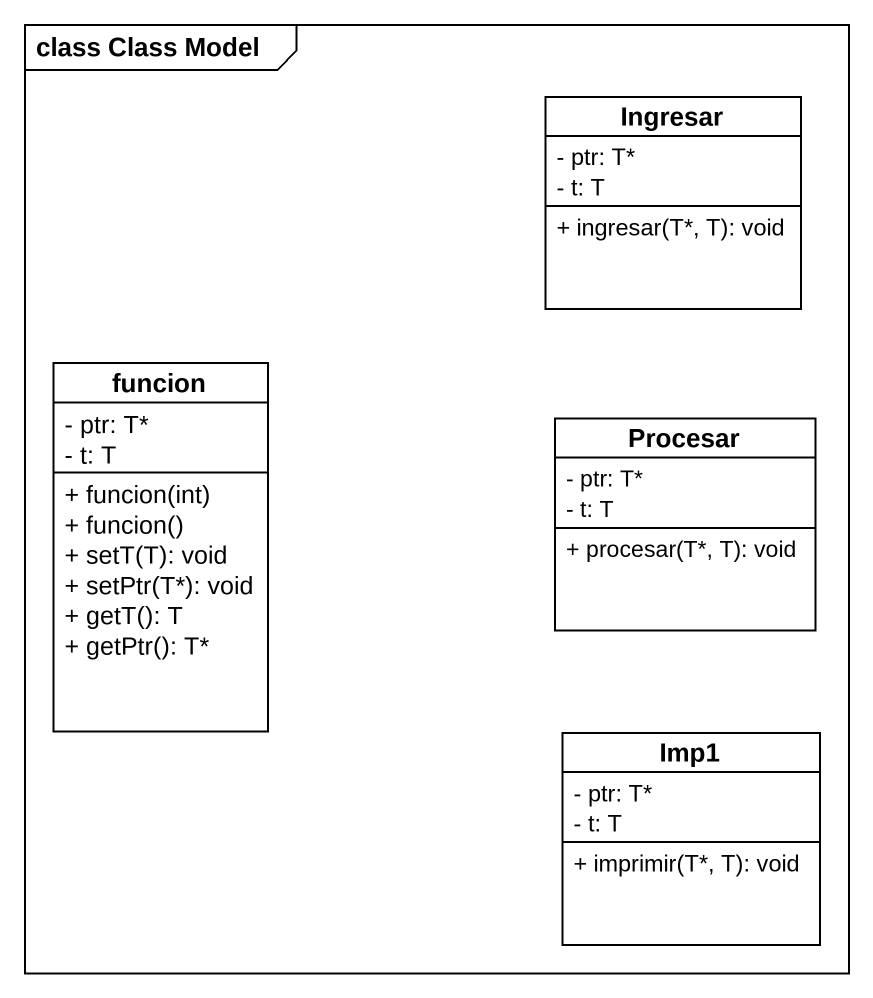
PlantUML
@startuml
mainframe class Class Model
hide circle
hide empty members
skinparam classAttributeIconSize 0
class Ingresar {
  - ptr: T*
  - t: T
  + ingresar(T*, T): void
}
class funcion {
  - ptr: T*
  - t: T
  + funcion(int)
  + funcion()
  + setT(T): void
  + setPtr(T*): void
  + getT(): T
  + getPtr(): T*
}
class Procesar {
  - ptr: T*
  - t: T
  + procesar(T*, T): void
}
class Imp1 {
  - ptr: T*
  - t: T
  + imprimir(T*, T): void
}
@enduml
